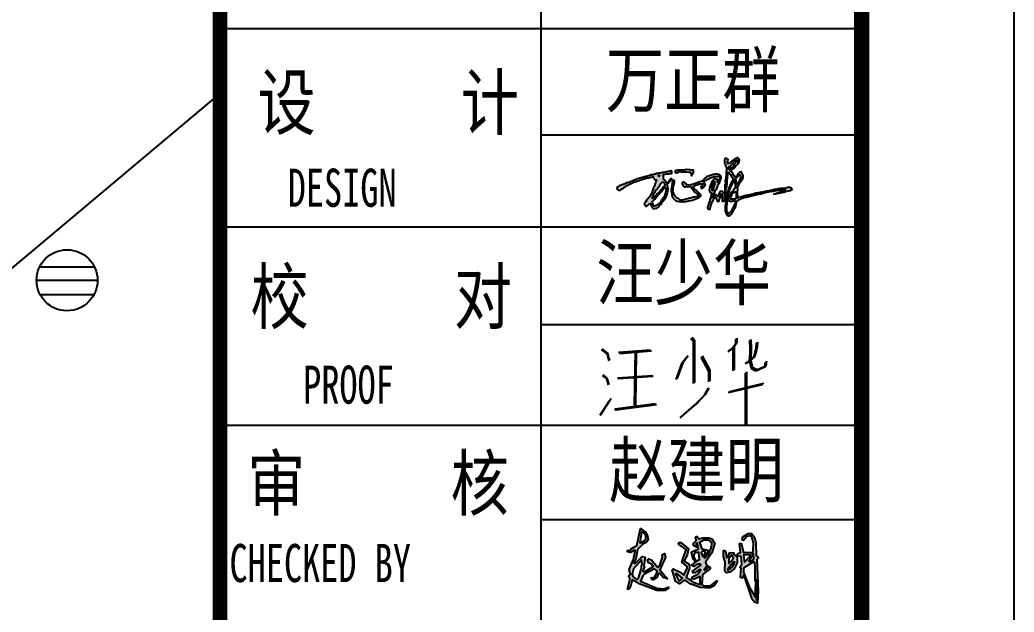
# Model space of a CAD drawing. Extents: x -266287 to 275962, y -324567 to 363765.
# Drawn here: x 243355 to 275962, y 190553 to 209965 of the extents above; entities that cross this region are included whole.
import ezdxf
from ezdxf.enums import TextEntityAlignment as Align

# ---------------------------------------------------------------- set-up
doc = ezdxf.new("R2010")
doc.units = 0
doc.header["$LTSCALE"] = 1000
doc.linetypes.add('LENGSHUI', pattern=[22, 20, -1, 0, -1])
doc.layers.get('0').update_dxf_attribs({"linetype": 'CONTINUOUS'})
for name, color, linetype in [('0-TK', 4, 'CONTINUOUS'), ('00签名', 7, 'LENGSHUI'), ('PUB_TITLE', 4, 'CONTINUOUS'), ('图层1', 251, 'CONTINUOUS')]:
    doc.layers.add(name, color=color, linetype=linetype)
doc.styles.add('-黑体', font='simhei.ttf', dxfattribs={"width": 0.8})

# ---------------------------------------------------------------- blocks, each defined once
blk = doc.blocks.new('gc053')
for p, q in [((-0.901, 0.434), (0.901, 0.434)), ((-1, 0), (1, 0)), ((-0.884, -0.467), (0.884, -0.467))]:
    blk.add_line(p, q)
blk.add_circle((0, 0), 1)
blk = doc.blocks.new('A$C41BB26E9')
for p, q in [((782.5, 752.9), (802.8, 727.4)), ((787.3, 758), (807.6, 732.5)), ((794, 763), (814.2, 737.6)), ((802.8, 727.4), (802.8, 361.9)), ((807.6, 732.5), (807.6, 366.9)), ((814.2, 737.6), (814.2, 372)), ((1167.2, 702.9), (1144.7, 669.7)), ((1172, 708), (1149.4, 674.8)), ((1178.7, 713.1), (1156.1, 679.9)), ((1167.2, 743.3), (1167.2, 702.9)), ((1172, 748.3), (1172, 708)), ((1178.7, 753.4), (1178.7, 713.1)), ((1290.1, 732.4), (1291.6, 663)), ((1294.9, 737.5), (1296.4, 668.1)), ((1301.6, 742.6), (1303, 673.2)), ((1345.4, 709.9), (1343.3, 669.7)), ((1350.1, 715), (1348.1, 674.8)), ((1356.8, 720), (1354.7, 679.8)), ((8.4, 655.9), (60.8, 616.3)), ((11.7, 657.9), (64, 618.3)), ((13.7, 661.4), (66, 621.8)), ((60.8, 616.3), (64.9, 590.8)), ((64, 618.3), (68.1, 592.8)), ((66, 621.8), (70.1, 596.2)), ((158.3, 630.4), (432.3, 650.9)), ((161.6, 631.6), (435.5, 652.1)), ((166, 622.8), (440, 643.3)), ((169.3, 623.9), (443.3, 644.4)), ((300.8, 641.1), (292.8, 177)), ((304, 642.2), (296.1, 178.2)), ((308.5, 633.4), (300.6, 169.4)), ((311.8, 634.6), (303.9, 170.5)), ((881.1, 601), (946.8, 476.2)), ((1144.7, 669.7), (1100.7, 635.3)), ((1149.4, 674.8), (1105.5, 640.4)), ((1156.1, 679.9), (1112.2, 645.5)), ((1144.9, 670.1), (1144.9, 471.6)), ((1149.7, 675.2), (1149.7, 476.7)), ((1156.4, 680.2), (1156.4, 481.7)), ((1290.9, 621), (1285, 563.4)), ((1295.6, 626.1), (1289.7, 568.5)), ((1291.6, 663), (1290.9, 621)), ((1296.4, 668.1), (1295.6, 626.1)), ((1302.3, 631.1), (1296.4, 573.6)), ((1303, 673.2), (1302.3, 631.1)), ((1330.7, 615.1), (1317.4, 580.4)), ((1335.5, 620.1), (1322.2, 585.5)), ((1342.2, 625.2), (1328.9, 590.5)), ((1343.3, 669.7), (1330.7, 615.1)), ((1348.1, 674.8), (1335.5, 620.1)), ((1354.7, 679.8), (1342.2, 625.2)), ((64.9, 590.8), (76.1, 558.1)), ((68.1, 592.8), (79.3, 560.1)), ((70.1, 596.2), (81.3, 563.6)), ((702, 532), (653.4, 398.3)), ((706.8, 537.1), (658.1, 403.4)), ((713.5, 542.1), (664.8, 408.5)), ((748.2, 590.3), (702, 532)), ((753, 595.4), (706.8, 537.1)), ((759.7, 600.5), (713.5, 542.1)), ((869.7, 590.8), (935.4, 466.1)), ((874.4, 595.9), (940.2, 471.1)), ((1273.9, 544.2), (1250.2, 530.9)), ((1278.6, 549.3), (1255, 536)), ((1285.3, 554.4), (1261.7, 541.1)), ((1317.4, 580.4), (1273.9, 544.2)), ((1322.2, 585.5), (1278.6, 549.3)), ((1285, 563.4), (1302, 492.4)), ((1328.9, 590.5), (1285.3, 554.4)), ((1289.7, 568.5), (1306.8, 497.5)), ((1296.4, 573.6), (1313.4, 502.6)), ((1354, 482.8), (1433, 515.3)), ((1421.6, 505.1), (1426.7, 545.7)), ((1426.3, 510.2), (1431.5, 550.8)), ((1433, 515.3), (1438.2, 555.9)), ((17.9, 431.4), (53.6, 401.8)), ((21.1, 433.3), (56.9, 403.7)), ((23.1, 436.8), (58.8, 407.2)), ((150.1, 409.6), (447.6, 431.8)), ((153.4, 410.7), (450.9, 432.9)), ((935.4, 466.1), (935.4, 376.7)), ((940.2, 471.1), (940.2, 381.8)), ((946.8, 476.2), (946.8, 386.9)), ((1251.7, 453), (1252.2, 0)), ((1256.4, 458.1), (1257, 5.1)), ((1263.1, 463.2), (1263.7, 10.2)), ((1302, 492.4), (1342.5, 472.7)), ((1306.8, 497.5), (1347.3, 477.7)), ((1313.4, 502.6), (1354, 482.8)), ((1342.5, 472.7), (1421.6, 505.1)), ((1347.3, 477.7), (1426.3, 510.2)), ((53.6, 401.8), (69, 349.7)), ((56.9, 403.7), (72.2, 351.7)), ((58.8, 407.2), (74.2, 355.1)), ((156, 404.6), (453.5, 426.9)), ((159.3, 405.8), (456.8, 428)), ((1106.3, 283.6), (1399.8, 355.3)), ((1111.1, 288.6), (1404.6, 360.3)), ((1117.8, 293.7), (1411.2, 365.4)), ((900.7, 261.7), (832.5, 191.7)), ((907.4, 266.7), (839.2, 196.8)), ((926.2, 312.4), (895.9, 256.6)), ((931, 317.5), (900.7, 261.7)), ((937.6, 322.5), (907.4, 266.7)), ((0, 89.3), (78.2, 210.8)), ((0.4, 95.1), (94.8, 235.1)), ((3.2, 91.3), (81.4, 212.8)), ((5.2, 94.8), (83.4, 216.3)), ((58.4, 180.4), (73.8, 204.9)), ((61.7, 182.3), (77, 206.8)), ((63.6, 185.8), (79, 210.3)), ((123, 141.9), (475.4, 188.5)), ((126.3, 143), (478.7, 189.7)), ((130.7, 134.2), (483.1, 180.9)), ((134, 135.4), (486.4, 182)), ((827.7, 186.6), (687.4, 67.8)), ((832.5, 191.7), (692.2, 72.9)), ((839.2, 196.8), (698.9, 77.9)), ((895.9, 256.6), (827.7, 186.6))]:
    blk.add_line(p, q)
blk = doc.blocks.new('WZQ')
h = blk.add_hatch(color=256)
h.paths.add_polyline_path([(11296, 18321), (11272, 18339), (11273, 18447), (11289, 18516), (11289, 18568), (11289, 18629), (11283, 18671), (11257, 18685), (11245, 18715), (11245, 18745), (11261, 18767), (11293, 18771), (11349, 18773), (11435, 18791), (11561, 18811), (11689, 18819), (11822, 18829), (11930, 18849), (11992, 18879), (12014, 18944), (12003, 18996), (11994, 19030), (11983, 19051), (11962, 19062), (11912, 19056), (11892, 19049), (11839, 19041), (11790, 19023), (11759, 19017), (11723, 19015), (11670, 19005), (11608, 18994), (11569, 18986), (11530, 18975), (11443, 18958), (11427, 18954), (11386, 18954), (11295, 18936), (11271, 18932), (11185, 18915), (11086, 18898), (11047, 18882), (10977, 18871), (10907, 18860), (10823, 18851), (10717, 18827), (10661, 18801), (10599, 18795), (10557, 18778), (10531, 18769), (10455, 18748), (10386, 18735), (10352, 18727), (10220, 18723), (10188, 18691), (10156, 18687), (9976, 18643), (9864, 18619), (9744, 18595), (9543, 18527), (9327, 18471), (9251, 18447), (9179, 18423), (9047, 18387), (8903, 18335), (8771, 18279), (8682, 18243), (8370, 18105), (8273, 18069), (8111, 18040), (7978, 17955), (7864, 17931), (7723, 17875), (7642, 17846), (7553, 17814), (7488, 17778), (7415, 17729), (7371, 17693), (7294, 17664), (7270, 17604), (7261, 17577), (7268, 17542), (7284, 17516), (7295, 17492), (7317, 17467), (7344, 17448), (7412, 17404), (7468, 17395), (7523, 17404), (7639, 17467), (7711, 17515), (7749, 17540), (7826, 17577), (7867, 17620), (7928, 17657), (8002, 17721), (8056, 17762), (8120, 17791), (8204, 17834), (8280, 17872), (8357, 17917), (8417, 17939), (8546, 17985), (8611, 18021), (8657, 18044), (8765, 18093), (8838, 18128), (8916, 18142), (8992, 18171), (9068, 18202), (9170, 18233), (9246, 18258), (9412, 18333), (9471, 18351), (9562, 18372), (9615, 18385), (9669, 18400), (9745, 18435), (9826, 18448), (9865, 18458), (10017, 18479), (10065, 18496), (10130, 18494), (10162, 18519), (10205, 18535), (10244, 18535), (10340, 18562), (10358, 18568), (10396, 18495), (10411, 18465), (10442, 18423), (10466, 18393), (10478, 18371), (10502, 18345), (10536, 18325), (10589, 18304), (10605, 18299), (10649, 18293), (10668, 18293), (10651, 18221), (10645, 18183), (10633, 18146), (10626, 18118), (10614, 18091), (10602, 18059), (10580, 18011), (10567, 17978), (10536, 17911), (10520, 17864), (10465, 17722), (10431, 17648), (10412, 17581), (10393, 17533), (10372, 17496), (10348, 17421), (10345, 17344), (10340, 17312), (10308, 17253), (10284, 17179), (10249, 17128), (10200, 17049), (10167, 16978), (10134, 16936), (10110, 16894), (10077, 16833), (10049, 16786), (9941, 16654), (9842, 16560), (9753, 16419), (9701, 16330), (9654, 16269), (9645, 16208), (9631, 16147), (9734, 16053), (9800, 16010), (9838, 16034), (9870, 16085), (9936, 16123), (10016, 16203), (10059, 16236), (10124, 16259), (10162, 16259), (10186, 16175), (10214, 16081), (10251, 15996), (10280, 15944), (10331, 15869), (10360, 15836), (10435, 15836), (10468, 15818), (10538, 15808), (10703, 15850), (10778, 15897), (10844, 15959), (10938, 16085), (11065, 16189), (11098, 16236), (11145, 16306), (11173, 16363), (11249, 16476), (11291, 16518), (11385, 16659), (11498, 16837), (11559, 16974), (11620, 17195), (11649, 17275), (11672, 17472), (11672, 17557), (11658, 17674), (11634, 17773), (11611, 17886), (11987, 18332), (11987, 18389), (11926, 18389), (11893, 18337), (11762, 18201), (11710, 18130), (11639, 18069), (11573, 18013), (11545, 18039), (11507, 18108), (11485, 18141), (11430, 18202), (11388, 18251), (11355, 18271), (11309, 18304)])
h.paths.add_polyline_path([(10874, 18586), (10854, 18607), (10839, 18647), (10829, 18673), (10863, 18686), (10905, 18691), (10937, 18667), (10935, 18637), (10927, 18614), (10918, 18593)], flags=16)
h.paths.add_polyline_path([(11115, 18044), (11200, 18096), (11284, 18103), (11327, 18035), (11379, 17934), (11401, 17891), (11405, 17862), (11395, 17810), (11320, 17712), (11255, 17657), (11203, 17576), (11037, 17419), (10998, 17354), (10861, 17211), (10724, 17078), (10665, 17003), (10643, 16974), (10509, 16843), (10444, 16762), (10366, 16687), (10340, 16677), (10324, 16688), (10327, 16707), (10330, 16785), (10362, 16866), (10388, 16928), (10408, 16990), (10454, 17071), (10483, 17153), (10584, 17306), (10626, 17403), (10708, 17472), (10760, 17559), (10812, 17647), (10844, 17664), (10962, 17804), (11063, 17976)], flags=16)
h.paths.add_polyline_path([(11421, 17667), (11439, 17667), (11472, 17601), (11498, 17479), (11491, 17331), (11428, 17110), (11391, 16984), (11299, 16793), (11195, 16623), (11129, 16527), (11051, 16390), (10955, 16317), (10867, 16210), (10701, 16110), (10597, 16040), (10497, 16010), (10427, 16051), (10412, 16103), (10398, 16158), (10350, 16235), (10335, 16306), (10298, 16365), (10346, 16424), (10409, 16516), (10520, 16630), (10612, 16730), (10719, 16852), (10833, 16988), (10926, 17091), (10992, 17147), (11018, 17206), (11133, 17287), (11166, 17372), (11225, 17431), (11273, 17505), (11358, 17586)], flags=16)
h.paths.add_polyline_path([(12180, 17834), (12190, 17952), (12226, 18065), (12244, 18165), (12216, 18281), (12211, 18280), (12111, 18244), (12053, 18136), (12028, 18032), (12028, 17895), (11995, 17812), (11985, 17647), (11954, 17431), (11954, 17318), (11976, 17205), (11995, 17028), (12026, 16806), (12149, 16684), (12235, 16589), (12321, 16525), (12475, 16453), (12602, 16425), (12752, 16412), (12919, 16407), (13006, 16389), (13214, 16425), (13350, 16453), (13454, 16471), (13668, 16525), (13781, 16552), (13926, 16593), (14116, 16693), (14311, 16756), (14425, 16824), (14534, 16915), (14511, 17005), (14398, 17123), (14275, 17232), (14148, 17354), (14080, 17418), (13989, 17486), (13921, 17544), (13813, 17608), (13754, 17608), (13835, 17708), (13985, 17775), (14062, 17839), (14184, 17875), (14348, 17943), (14547, 17952), (14656, 17961), (14724, 17961), (14701, 17902), (14656, 17866), (14606, 17825), (14574, 17771), (14497, 17708), (14484, 17640), (14547, 17581), (14620, 17544), (14683, 17626), (14815, 17717), (14846, 17780), (14887, 17875), (14892, 17961), (14774, 18088), (14715, 18165), (14629, 18188), (14420, 18129), (14252, 18061), (14180, 18043), (13953, 17957), (13872, 17911), (13613, 17852), (13522, 17816), (13445, 17830), (13323, 17862), (13182, 17948), (13124, 18047), (13001, 18097), (12910, 18097), (12897, 18043), (12897, 17948), (12938, 17839), (12974, 17744), (13078, 17703), (13151, 17703), (13223, 17717), (13287, 17712), (13386, 17698), (13495, 17712), (13577, 17708), (13645, 17703), (13677, 17658), (13699, 17558), (13790, 17490), (13876, 17372), (13953, 17268), (14026, 17223), (14107, 17155), (14180, 17110), (14230, 17064), (14284, 16983), (14293, 16915), (14275, 16874), (14062, 16833), (13931, 16801), (13858, 16801), (13677, 16752), (13318, 16652), (13133, 16598), (13051, 16575), (12960, 16543), (12833, 16530), (12752, 16521), (12670, 16589), (12579, 16675), (12471, 16724), (12366, 16811), (12316, 16865), (12212, 17010), (12194, 17046), (12108, 17200), (12094, 17313), (12112, 17467), (12112, 17649), (12144, 17735)])
h.paths.add_polyline_path([(13906, 19102), (13861, 19120), (13760, 19117), (13689, 19138), (13596, 19167), (13519, 19164), (13457, 19161), (13252, 19173), (13165, 19164), (13028, 19141), (12945, 19141), (12853, 19129), (12722, 19126), (12594, 19126), (12529, 19114), (12484, 19099), (12428, 19093), (12359, 19093), (12312, 19079), (12273, 19062), (12290, 18957), (12317, 18896), (12417, 18896), (12484, 18940), (12528, 18962), (12583, 18974), (12667, 19001), (12750, 19001), (12844, 18968), (12966, 18974), (13127, 18974), (13282, 18974), (13476, 18968), (13598, 18968), (13642, 18907), (13670, 18785), (13675, 18691), (13675, 18658), (13682, 18631), (13735, 18667), (13771, 18714), (13795, 18799), (13850, 18852), (13870, 18906), (13882, 19001)])
h.paths.add_polyline_path([(16098, 18038), (16129, 18100), (16150, 18163), (16197, 18303), (16266, 18420), (16256, 18554), (16209, 18671), (16092, 18741), (15931, 18781), (15780, 18771), (15606, 18741), (15495, 18714), (15408, 18694), (15328, 18678), (15247, 18651), (15013, 18580), (14949, 18510), (14852, 18426), (14758, 18346), (14721, 18314), (14717, 18259), (14747, 18229), (14824, 18211), (14884, 18250), (15017, 18293), (15112, 18357), (15202, 18391), (15322, 18469), (15579, 18550), (15656, 18571), (15836, 18576), (15939, 18576), (16051, 18597), (16137, 18567), (16137, 18430), (16094, 18323), (16051, 18156), (15991, 18070), (15939, 18061), (15927, 18134), (15961, 18199), (15978, 18233), (15918, 18314), (15832, 18361), (15742, 18396), (15661, 18374), (15562, 18306), (15519, 18233), (15463, 18113), (15429, 18040), (15377, 17907), (15309, 17779), (15253, 17581), (15232, 17414), (15296, 17213), (15360, 17149), (15450, 17157), (15455, 17114), (15371, 16861), (15356, 16740), (15288, 16589), (15273, 16498), (15227, 16362), (15167, 16203), (15159, 16143), (15106, 16022), (15076, 15871), (15121, 15788), (15250, 15735), (15295, 15818), (15348, 15946), (15371, 16067), (15424, 16234), (15484, 16385), (15560, 16521), (15613, 16627), (15651, 16717), (15711, 16808), (15764, 16838), (15832, 16672), (15870, 16566), (15923, 16453), (16044, 16438), (16089, 16559), (16173, 16732), (16195, 16838), (16271, 17080), (16347, 17080), (16347, 16967), (16339, 16740), (16339, 16619), (16347, 16460), (16452, 16460), (16543, 16483), (16558, 16717), (16558, 16853), (16566, 16929), (16634, 17057), (16672, 17216), (16672, 17299), (16672, 17495), (16725, 17601), (16747, 17745), (16760, 17911), (16769, 18101), (16769, 18261), (16799, 18368), (16803, 18475), (16803, 18572), (16833, 18669), (16818, 18752), (16828, 18927), (16927, 18921), (17067, 18761), (17147, 18621), (17214, 18535), (17257, 18437), (17300, 18370), (17317, 18350), (17317, 18321), (17291, 18255), (17187, 18107), (17111, 18028), (17039, 17854), (16936, 17648), (16881, 17489), (16802, 17216), (16737, 16974), (16706, 16876), (16718, 16832), (16701, 16760), (16690, 16659), (16667, 16570), (16651, 16448), (16645, 16342), (16634, 16237), (16612, 16053), (16606, 15870), (16595, 15736), (16595, 15597), (16601, 15541), (16651, 15469), (16701, 15380), (16745, 15313), (16807, 15219), (16896, 15191), (16985, 15202), (17035, 15241), (17118, 15297), (17180, 15375), (17230, 15491), (17252, 15536), (17308, 15675), (17391, 15792), (17486, 15931), (17519, 16048), (17553, 16181), (17592, 16337), (17619, 16437), (17669, 16509), (17855, 16627), (18010, 16697), (18220, 16760), (18297, 16802), (18444, 16795), (18514, 16837), (18851, 16914), (19140, 16985), (19438, 17056), (19679, 17098), (19955, 17176), (20330, 17247), (20486, 17282), (20706, 17324), (20769, 17324), (20986, 17388), (21315, 17424), (21457, 17459), (21612, 17459), (21789, 17473), (21747, 17402), (21669, 17360), (21485, 17289), (21173, 17183), (21032, 17126), (20805, 17048), (21676, 17218), (21867, 17303), (21952, 17303), (22186, 17367), (22271, 17388), (22370, 17459), (22328, 17565), (22165, 17629), (22087, 17650), (21740, 17551), (21534, 17551), (21363, 17550), (21173, 17508), (20982, 17473), (20840, 17452), (20784, 17445), (20479, 17381), (20238, 17324), (20175, 17324), (19912, 17268), (19792, 17225), (19452, 17169), (19240, 17133), (18978, 17048), (18687, 16999), (18397, 16942), (18198, 16879), (18021, 16829), (17745, 16758), (17667, 16737), (17681, 16886), (17674, 17112), (17674, 17232), (17688, 17480), (17660, 17615), (17653, 17692), (17788, 17870), (17839, 17984), (17902, 18086), (18004, 18228), (18101, 18330), (18152, 18523), (18141, 18652), (18119, 18725), (18079, 18849), (18021, 18944), (17966, 18984), (17915, 18969), (17875, 18951), (17845, 18915), (17718, 18813), (17659, 18736), (17641, 18670), (17520, 18583), (17477, 18513), (17447, 18495), (17414, 18601), (17371, 18674), (17334, 18725), (17298, 18783), (17265, 18842), (17199, 18926), (17141, 18999), (17075, 19053), (17031, 19086), (17130, 19148), (17170, 19199), (17305, 19265), (17407, 19331), (17487, 19407), (17502, 19473), (17737, 19711), (17801, 19871), (17824, 20009), (17812, 20089), (17697, 20181), (17606, 20181), (17525, 20135), (17405, 20072), (17227, 19974), (17066, 19820), (16992, 19745), (16894, 19699), (16825, 19671), (16814, 19825), (16843, 19951), (16871, 20049), (16751, 20146), (16636, 20123), (16579, 20095), (16550, 19986), (16550, 19871), (16556, 19768), (16596, 19665), (16665, 19407), (16705, 19350), (16688, 18776), (16665, 18450), (16613, 18175), (16642, 18008), (16585, 17888), (16585, 17716), (16585, 17493), (16573, 17349), (16533, 17212), (16504, 17143), (16424, 17235), (16378, 17275), (16258, 17315), (16158, 17276), (16110, 17171), (16053, 17114), (16012, 16928), (15988, 16863), (15923, 16936), (15826, 17017), (15745, 16985), (15680, 16928), (15591, 16863), (15542, 16782), (15607, 16985), (15680, 17179), (15729, 17333), (15769, 17406), (15899, 17617), (15972, 17787), (15967, 17855), (16051, 17954)])
h.paths.add_polyline_path([(15710, 17994), (15702, 17894), (15679, 17829), (15663, 17749), (15644, 17676), (15629, 17611), (15602, 17546), (15587, 17499), (15560, 17415), (15475, 17388), (15464, 17434), (15445, 17519), (15445, 17580), (15456, 17626), (15475, 17733), (15491, 17795), (15514, 17860), (15529, 17937), (15548, 17987), (15568, 18036), (15594, 18075), (15629, 18125), (15690, 18155), (15721, 18182), (15721, 18148), (15710, 18063)], flags=16)
h.paths.add_polyline_path([(17009, 17527), (17044, 17615), (17092, 17738), (17229, 18006), (17295, 18137), (17387, 18190), (17422, 18089), (17457, 17997), (17484, 17918), (17501, 17821), (17519, 17729), (17479, 17650), (17378, 17505), (17308, 17400), (17233, 17290), (17136, 17224), (17088, 17123), (17031, 17035), (16996, 16965), (16908, 16846), (16851, 16675), (16899, 16539), (16996, 16451), (17119, 16399), (17211, 16412), (17303, 16442), (17404, 16478), (17494, 16473), (17491, 16427), (17484, 16360), (17456, 16242), (17438, 16161), (17388, 16065), (17301, 15891), (17240, 15786), (17163, 15620), (17108, 15565), (17019, 15493), (16958, 15421), (16903, 15371), (16842, 15421), (16786, 15493), (16759, 15587), (16698, 15681), (16703, 15759), (16723, 16043), (16741, 16166), (16736, 16254), (16789, 16640), (16785, 16754), (16824, 16873), (16824, 16952), (16868, 17119), (16921, 17277), (16961, 17417)], flags=16)
h.paths.add_polyline_path([(16830, 19236), (16863, 19328), (16930, 19391), (17023, 19466), (17086, 19521), (17119, 19567), (17182, 19655), (17283, 19802), (17388, 19852), (17489, 19928), (17556, 19966), (17590, 19987), (17657, 19987), (17657, 19911), (17623, 19840), (17585, 19806), (17510, 19747), (17426, 19672), (17376, 19584), (17338, 19521), (17266, 19441), (17220, 19391), (17166, 19340), (17082, 19299), (17019, 19265), (16947, 19244), (16897, 19215)], flags=16)
h.paths.add_polyline_path([(17237, 17145), (17369, 17220), (17418, 17259), (17497, 17250), (17541, 17237), (17541, 17154), (17558, 17070), (17558, 16987), (17558, 16899), (17558, 16816), (17545, 16767), (17527, 16710), (17484, 16666), (17369, 16640), (17207, 16640), (17088, 16640), (17057, 16684), (17084, 16816), (17119, 16877), (17163, 16965), (17198, 17066)], flags=16)
h.paths.add_polyline_path([(17523, 18232), (17512, 18320), (17559, 18429), (17606, 18501), (17663, 18548), (17751, 18626), (17818, 18693), (17865, 18714), (17937, 18631), (17937, 18522), (17922, 18470), (17911, 18403), (17880, 18310), (17844, 18242), (17808, 18170), (17787, 18097), (17751, 18040), (17673, 17937), (17621, 17905), (17582, 17970), (17595, 18071), (17548, 18180)], flags=16)
for p, q in [((12312, 19079), (12273, 19062)), ((12273, 19062), (12290, 18957)), ((12290, 18957), (12317, 18896)), ((12359, 19093), (12312, 19079)), ((12317, 18896), (12417, 18896)), ((12428, 19093), (12359, 19093)), ((12417, 18896), (12484, 18940)), ((12484, 19099), (12428, 19093)), ((12529, 19114), (12484, 19099)), ((12484, 18940), (12528, 18962)), ((12528, 18962), (12583, 18974)), ((12594, 19126), (12529, 19114)), ((12583, 18974), (12667, 19001)), ((12722, 19126), (12594, 19126)), ((12667, 19001), (12750, 19001)), ((12853, 19129), (12722, 19126)), ((12750, 19001), (12844, 18968)), ((12844, 18968), (12966, 18974)), ((12945, 19141), (12853, 19129)), ((13028, 19141), (12945, 19141)), ((12966, 18974), (13127, 18974)), ((13165, 19164), (13028, 19141)), ((13127, 18974), (13282, 18974)), ((13252, 19173), (13165, 19164)), ((13457, 19161), (13252, 19173)), ((13282, 18974), (13476, 18968)), ((13519, 19164), (13457, 19161)), ((13476, 18968), (13598, 18968)), ((13596, 19167), (13519, 19164)), ((13689, 19138), (13596, 19167)), ((13598, 18968), (13642, 18907)), ((13642, 18907), (13670, 18785)), ((13760, 19117), (13689, 19138)), ((13861, 19120), (13760, 19117)), ((13850, 18852), (13870, 18906)), ((13906, 19102), (13861, 19120)), ((13870, 18906), (13882, 19001)), ((13882, 19001), (13906, 19102)), ((12053, 18136), (12028, 18032)), ((12028, 18032), (12028, 17895)), ((12111, 18244), (12053, 18136)), ((12211, 18280), (12111, 18244)), ((12190, 17952), (12226, 18065)), ((12244, 18165), (12216, 18281)), ((12226, 18065), (12244, 18165)), ((12910, 18097), (12897, 18043)), ((12897, 18043), (12897, 17948)), ((13001, 18097), (12910, 18097)), ((13124, 18047), (13001, 18097)), ((13182, 17948), (13124, 18047)), ((13670, 18785), (13675, 18691)), ((13675, 18691), (13675, 18658)), ((13675, 18658), (13682, 18631)), ((13682, 18631), (13735, 18667)), ((13735, 18667), (13771, 18714)), ((13771, 18714), (13795, 18799)), ((13795, 18799), (13850, 18852)), ((14180, 18043), (13953, 17957)), ((14252, 18061), (14180, 18043)), ((14420, 18129), (14252, 18061)), ((14629, 18188), (14420, 18129)), ((14715, 18165), (14629, 18188)), ((14774, 18088), (14715, 18165)), ((14715, 18165), (14715, 18165)), ((14892, 17961), (14774, 18088)), ((11985, 17647), (11954, 17431)), ((11954, 17431), (11954, 17318)), ((11954, 17318), (11976, 17205)), ((11976, 17205), (11995, 17028)), ((11995, 17812), (11985, 17647)), ((12028, 17895), (11995, 17812)), ((12094, 17313), (12112, 17467)), ((12108, 17200), (12094, 17313)), ((12194, 17046), (12108, 17200)), ((12112, 17649), (12144, 17735)), ((12112, 17467), (12112, 17649)), ((12144, 17735), (12180, 17834)), ((12180, 17834), (12190, 17952)), ((12897, 17948), (12938, 17839)), ((12938, 17839), (12974, 17744)), ((12974, 17744), (13078, 17703)), ((13078, 17703), (13151, 17703)), ((13151, 17703), (13223, 17717)), ((13323, 17862), (13182, 17948)), ((13223, 17717), (13287, 17712)), ((13287, 17712), (13386, 17698)), ((13445, 17830), (13323, 17862)), ((13386, 17698), (13495, 17712)), ((13522, 17816), (13445, 17830)), ((13495, 17712), (13577, 17708)), ((13613, 17852), (13522, 17816)), ((13577, 17708), (13645, 17703)), ((13872, 17911), (13613, 17852)), ((13645, 17703), (13677, 17658)), ((13677, 17658), (13699, 17558)), ((13699, 17558), (13790, 17490)), ((13754, 17608), (13835, 17708)), ((13813, 17608), (13754, 17608)), ((13790, 17490), (13876, 17372)), ((13921, 17544), (13813, 17608)), ((13835, 17708), (13985, 17775)), ((13953, 17957), (13872, 17911)), ((13876, 17372), (13953, 17268)), ((13989, 17486), (13921, 17544)), ((13953, 17268), (14026, 17223)), ((13985, 17775), (14062, 17839)), ((14080, 17418), (13989, 17486)), ((14026, 17223), (14107, 17155)), ((14062, 17839), (14184, 17875)), ((14148, 17354), (14080, 17418)), ((14107, 17155), (14180, 17110)), ((14275, 17232), (14148, 17354)), ((14184, 17875), (14348, 17943)), ((14398, 17123), (14275, 17232)), ((14348, 17943), (14547, 17952)), ((14497, 17708), (14484, 17640)), ((14484, 17640), (14547, 17581)), ((14574, 17771), (14497, 17708)), ((14547, 17952), (14656, 17961)), ((14547, 17581), (14620, 17544)), ((14606, 17825), (14574, 17771)), ((14574, 17771), (14574, 17771)), ((14656, 17866), (14606, 17825)), ((14620, 17544), (14683, 17626)), ((14656, 17961), (14724, 17961)), ((14701, 17902), (14656, 17866)), ((14683, 17626), (14815, 17717)), ((14724, 17961), (14701, 17902)), ((14815, 17717), (14846, 17780)), ((14846, 17780), (14887, 17875)), ((14887, 17875), (14892, 17961)), ((11995, 17028), (12026, 16806)), ((12026, 16806), (12149, 16684)), ((12149, 16684), (12235, 16589)), ((12212, 17010), (12194, 17046)), ((12316, 16865), (12212, 17010)), ((12235, 16589), (12321, 16525)), ((12366, 16811), (12316, 16865)), ((12321, 16525), (12475, 16453)), ((12471, 16724), (12366, 16811)), ((12579, 16675), (12471, 16724)), ((12475, 16453), (12602, 16425)), ((12670, 16589), (12579, 16675)), ((12602, 16425), (12752, 16412)), ((12752, 16521), (12670, 16589)), ((12833, 16530), (12752, 16521)), ((12752, 16412), (12919, 16407)), ((12960, 16543), (12833, 16530)), ((12919, 16407), (13006, 16389)), ((13051, 16575), (12960, 16543)), ((13006, 16389), (13214, 16425)), ((13133, 16598), (13051, 16575)), ((13318, 16652), (13133, 16598)), ((13214, 16425), (13350, 16453)), ((13677, 16752), (13318, 16652)), ((13350, 16453), (13454, 16471)), ((13454, 16471), (13668, 16525)), ((13668, 16525), (13781, 16552)), ((13858, 16801), (13677, 16752)), ((13781, 16552), (13926, 16593)), ((13931, 16801), (13858, 16801)), ((13858, 16801), (13858, 16801)), ((13926, 16593), (14116, 16693)), ((14062, 16833), (13931, 16801)), ((14275, 16874), (14062, 16833)), ((14116, 16693), (14311, 16756)), ((14180, 17110), (14230, 17064)), ((14230, 17064), (14284, 16983)), ((14293, 16915), (14275, 16874)), ((14284, 16983), (14293, 16915)), ((14311, 16756), (14425, 16824)), ((14511, 17005), (14398, 17123)), ((14425, 16824), (14534, 16915)), ((14534, 16915), (14511, 17005))]:
    blk.add_line(p, q)
for points in [[(14721, 18314), (14717, 18259), (14747, 18229), (14824, 18211), (14884, 18250), (15017, 18293), (15112, 18357), (15202, 18391), (15322, 18469), (15579, 18550), (15656, 18571), (15836, 18576), (15939, 18576), (16051, 18597), (16137, 18567), (16137, 18430), (16094, 18323), (16051, 18156), (15991, 18070), (15939, 18061), (15927, 18134), (15961, 18199), (15978, 18233), (15918, 18314), (15832, 18361), (15742, 18396), (15661, 18374), (15562, 18306), (15519, 18233), (15463, 18113), (15429, 18040), (15377, 17907), (15309, 17779), (15253, 17581), (15232, 17414), (15296, 17213), (15360, 17149), (15450, 17157), (15455, 17114), (15371, 16861), (15356, 16740), (15288, 16589), (15273, 16498), (15227, 16362), (15167, 16203), (15159, 16143), (15106, 16022), (15076, 15871), (15121, 15788), (15250, 15735), (15295, 15818), (15348, 15946), (15371, 16067), (15424, 16234), (15484, 16385), (15560, 16521), (15613, 16627), (15651, 16717), (15711, 16808), (15764, 16838), (15832, 16672), (15870, 16566), (15923, 16453), (16044, 16438), (16089, 16559), (16173, 16732), (16195, 16838), (16271, 17080), (16347, 17080), (16347, 16967), (16339, 16740), (16339, 16619), (16347, 16460), (16452, 16460), (16543, 16483), (16543, 16483), (16558, 16717), (16558, 16853), (16566, 16929), (16634, 17057), (16672, 17216), (16672, 17299), (16672, 17495), (16725, 17601), (16747, 17745), (16760, 17911), (16769, 18101), (16769, 18261), (16799, 18368), (16803, 18475), (16803, 18572), (16833, 18669), (16818, 18752), (16828, 18927), (16927, 18921), (17067, 18761), (17147, 18621), (17214, 18535), (17257, 18437), (17300, 18370), (17300, 18370), (17300, 18370), (17317, 18350), (17317, 18321), (17291, 18255), (17187, 18107), (17111, 18028), (17039, 17854), (16936, 17648), (16881, 17489), (16802, 17216), (16737, 16974), (16706, 16876), (16718, 16832), (16701, 16760), (16690, 16659), (16667, 16570), (16651, 16448), (16645, 16342), (16634, 16237), (16612, 16053), (16612, 16053), (16606, 15870), (16595, 15736), (16595, 15597), (16601, 15541), (16651, 15469), (16701, 15380), (16745, 15313), (16807, 15219), (16896, 15191), (16985, 15202), (17035, 15241), (17118, 15297), (17180, 15375), (17230, 15491), (17252, 15536), (17308, 15675), (17391, 15792), (17486, 15931), (17519, 16048), (17553, 16181), (17592, 16337), (17619, 16437), (17669, 16509), (17855, 16627), (18010, 16697), (18220, 16760), (18297, 16802), (18444, 16795), (18514, 16837), (18851, 16914), (19140, 16985), (19438, 17056), (19679, 17098), (19955, 17176), (20330, 17247), (20486, 17282), (20706, 17324), (20769, 17324), (20986, 17388), (21315, 17424), (21457, 17459), (21612, 17459), (21612, 17459), (21789, 17473), (21789, 17473), (21789, 17473), (21747, 17402), (21669, 17360), (21485, 17289), (21173, 17183), (21032, 17126), (20805, 17048), (20805, 17048), (21676, 17218), (21867, 17303), (21952, 17303), (22186, 17367), (22271, 17388), (22370, 17459), (22328, 17565), (22328, 17565), (22165, 17629), (22087, 17650), (21740, 17551), (21534, 17551), (21363, 17550), (21173, 17508), (20982, 17473), (20840, 17452), (20784, 17445), (20479, 17381), (20238, 17324), (20175, 17324), (19912, 17268), (19792, 17225), (19452, 17169), (19240, 17133), (18978, 17048), (18687, 16999), (18397, 16942), (18198, 16879), (18021, 16829), (17745, 16758), (17667, 16737), (17681, 16886), (17674, 17112), (17674, 17232), (17688, 17480), (17660, 17615), (17653, 17692), (17788, 17870), (17839, 17984), (17902, 18086), (18004, 18228), (18101, 18330), (18152, 18523), (18141, 18652), (18119, 18725), (18079, 18849), (18021, 18944), (17966, 18984), (17915, 18969), (17875, 18951), (17845, 18915), (17718, 18813), (17659, 18736), (17641, 18670), (17520, 18583), (17477, 18513), (17447, 18495), (17414, 18601), (17371, 18674), (17334, 18725), (17298, 18783), (17265, 18842), (17199, 18926), (17141, 18999), (17075, 19053), (17031, 19086), (17130, 19148), (17170, 19199), (17305, 19265), (17407, 19331), (17487, 19407), (17502, 19473), (17737, 19711), (17801, 19871), (17824, 20009), (17812, 20089), (17697, 20181), (17606, 20181), (17525, 20135), (17405, 20072), (17227, 19974), (17066, 19820), (16992, 19745), (16894, 19699), (16825, 19671), (16814, 19825), (16843, 19951), (16871, 20049), (16751, 20146), (16636, 20123), (16579, 20095), (16550, 19986), (16550, 19871), (16556, 19768), (16596, 19665), (16665, 19407), (16705, 19350), (16688, 18776), (16665, 18450), (16613, 18175), (16642, 18008), (16585, 17888), (16585, 17716), (16585, 17493), (16573, 17349), (16533, 17212), (16504, 17143), (16424, 17235), (16378, 17275), (16258, 17315), (16158, 17276), (16110, 17171), (16053, 17114), (16012, 16928), (15988, 16863), (15923, 16936), (15923, 16936), (15826, 17017), (15745, 16985), (15680, 16928), (15591, 16863), (15542, 16782), (15607, 16985), (15680, 17179), (15729, 17333), (15769, 17406), (15899, 17617), (15972, 17787), (15967, 17855), (16051, 17954), (16098, 18038), (16129, 18100), (16150, 18163), (16197, 18303), (16266, 18420), (16256, 18554), (16209, 18671), (16092, 18741), (15931, 18781), (15780, 18771), (15606, 18741), (15495, 18714), (15408, 18694), (15328, 18678), (15247, 18651), (15013, 18580), (14949, 18510), (14852, 18426), (14758, 18346), (14721, 18314)], [(16830, 19236), (16863, 19328), (16930, 19391), (17023, 19466), (17086, 19521), (17119, 19567), (17182, 19655), (17283, 19802), (17388, 19852), (17489, 19928), (17556, 19966), (17590, 19987), (17657, 19987), (17657, 19911), (17623, 19840), (17585, 19806), (17510, 19747), (17426, 19672), (17376, 19584), (17338, 19521), (17266, 19441), (17220, 19391), (17166, 19340), (17082, 19299), (17019, 19265), (16947, 19244), (16897, 19215), (16830, 19236)], [(7261, 17577), (7268, 17542), (7284, 17516), (7295, 17492), (7317, 17467), (7344, 17448), (7412, 17404), (7468, 17395), (7523, 17404), (7639, 17467), (7711, 17515), (7749, 17540), (7826, 17577), (7867, 17620), (7928, 17657), (8002, 17721), (8056, 17762), (8120, 17791), (8204, 17834), (8280, 17872), (8357, 17917), (8417, 17939), (8546, 17985), (8611, 18021), (8657, 18044), (8765, 18093), (8838, 18128), (8916, 18142), (8992, 18171), (9068, 18202), (9170, 18233), (9246, 18258), (9412, 18333), (9471, 18351), (9562, 18372), (9615, 18385), (9669, 18400), (9745, 18435), (9826, 18448), (9865, 18458), (10017, 18479), (10065, 18496), (10130, 18494), (10162, 18519), (10205, 18535), (10244, 18535), (10340, 18562), (10358, 18568), (10396, 18495), (10411, 18465), (10442, 18423), (10466, 18393), (10478, 18371), (10502, 18345), (10536, 18325), (10589, 18304), (10605, 18299), (10649, 18293), (10668, 18293), (10651, 18221), (10645, 18183), (10633, 18146), (10626, 18118), (10614, 18091), (10602, 18059), (10580, 18011), (10567, 17978), (10536, 17911), (10520, 17864), (10465, 17722), (10431, 17648), (10412, 17581), (10393, 17533), (10372, 17496), (10348, 17421), (10345, 17344), (10340, 17312), (10308, 17253), (10284, 17179), (10249, 17128), (10200, 17049), (10167, 16978), (10134, 16936), (10110, 16894), (10077, 16833), (10049, 16786), (9941, 16654), (9842, 16560), (9753, 16419), (9701, 16330), (9654, 16269), (9645, 16208), (9631, 16147), (9734, 16053), (9800, 16010), (9838, 16034), (9870, 16085), (9936, 16123), (10016, 16203), (10059, 16236), (10124, 16259), (10162, 16259), (10186, 16175), (10214, 16081), (10251, 15996), (10280, 15944), (10331, 15869), (10360, 15836), (10435, 15836), (10468, 15818), (10538, 15808), (10703, 15850), (10778, 15897), (10844, 15959), (10938, 16085), (11065, 16189), (11098, 16236), (11145, 16306), (11173, 16363), (11249, 16476), (11291, 16518), (11385, 16659), (11498, 16837), (11559, 16974), (11620, 17195), (11649, 17275), (11672, 17472), (11672, 17557), (11658, 17674), (11634, 17773), (11611, 17886), (11987, 18332), (11987, 18389), (11926, 18389), (11893, 18337), (11762, 18201), (11710, 18130), (11710, 18130), (11639, 18069), (11573, 18013), (11545, 18039), (11507, 18108), (11485, 18141), (11430, 18202), (11388, 18251), (11355, 18271), (11309, 18304), (11296, 18321), (11272, 18339), (11273, 18447), (11289, 18516), (11289, 18568), (11289, 18629), (11283, 18671), (11257, 18685), (11245, 18715), (11245, 18745), (11261, 18767), (11293, 18771), (11349, 18773), (11435, 18791), (11561, 18811), (11689, 18819), (11689, 18819), (11822, 18829), (11930, 18849), (11992, 18879), (12014, 18944), (12003, 18996), (11994, 19030), (11983, 19051), (11962, 19062), (11912, 19056), (11892, 19049), (11839, 19041), (11790, 19023), (11759, 19017), (11723, 19015), (11670, 19005), (11608, 18994), (11569, 18986), (11530, 18975), (11443, 18958), (11427, 18954), (11386, 18954), (11295, 18936), (11271, 18932), (11185, 18915), (11086, 18898), (11047, 18882), (10977, 18871), (10907, 18860), (10823, 18851), (10717, 18827), (10661, 18801), (10599, 18795), (10557, 18778), (10531, 18769), (10455, 18748), (10386, 18735), (10352, 18727), (10220, 18723), (10188, 18691), (10156, 18687), (9976, 18643), (9864, 18619), (9744, 18595), (9543, 18527), (9327, 18471), (9251, 18447), (9179, 18423), (9047, 18387), (8903, 18335), (8771, 18279), (8682, 18243), (8370, 18105), (8273, 18069), (8273, 18069), (8111, 18040), (7978, 17955), (7864, 17931), (7723, 17875), (7642, 17846), (7553, 17814), (7488, 17778), (7415, 17729), (7371, 17693), (7294, 17664), (7270, 17604), (7261, 17577)], [(10327, 16707), (10330, 16785), (10362, 16866), (10388, 16928), (10408, 16990), (10454, 17071), (10483, 17153), (10584, 17306), (10626, 17403), (10708, 17472), (10760, 17559), (10812, 17647), (10844, 17664), (10962, 17804), (11063, 17976), (11115, 18044), (11200, 18096), (11284, 18103), (11327, 18035), (11379, 17934), (11401, 17891), (11405, 17862), (11395, 17810), (11320, 17712), (11255, 17657), (11203, 17576), (11037, 17419), (10998, 17354), (10861, 17211), (10724, 17078), (10665, 17003), (10643, 16974), (10509, 16843), (10444, 16762), (10366, 16687), (10340, 16677), (10324, 16688), (10327, 16707)], [(10829, 18673), (10863, 18686), (10905, 18691), (10905, 18691), (10937, 18667), (10935, 18637), (10927, 18614), (10918, 18593), (10918, 18593), (10874, 18586), (10854, 18607), (10839, 18647), (10829, 18673)], [(15690, 18155), (15629, 18125), (15594, 18075), (15568, 18036), (15548, 17987), (15529, 17937), (15514, 17860), (15491, 17795), (15475, 17733), (15456, 17626), (15445, 17580), (15445, 17519), (15464, 17434), (15475, 17388), (15560, 17415), (15560, 17415), (15587, 17499), (15602, 17546), (15629, 17611), (15644, 17676), (15663, 17749), (15679, 17829), (15702, 17894), (15710, 17994), (15710, 18063), (15721, 18148), (15721, 18182), (15690, 18155)], [(17494, 16473), (17404, 16478), (17303, 16442), (17211, 16412), (17119, 16399), (16996, 16451), (16899, 16539), (16851, 16675), (16908, 16846), (16996, 16965), (17031, 17035), (17088, 17123), (17136, 17224), (17233, 17290), (17308, 17400), (17378, 17505), (17479, 17650), (17519, 17729), (17501, 17821), (17484, 17918), (17457, 17997), (17422, 18089), (17387, 18190), (17387, 18190), (17295, 18137), (17229, 18006), (17092, 17738), (17044, 17615), (17009, 17527), (16961, 17417), (16921, 17277), (16868, 17119), (16824, 16952), (16824, 16873), (16785, 16754), (16789, 16640), (16736, 16254), (16741, 16166), (16723, 16043), (16703, 15759), (16698, 15681), (16759, 15587), (16786, 15493), (16842, 15421), (16842, 15421), (16903, 15371), (16958, 15421), (17019, 15493), (17108, 15565), (17163, 15620), (17240, 15786), (17301, 15891), (17388, 16065), (17438, 16161), (17456, 16242), (17484, 16360), (17491, 16427), (17494, 16473)], [(17512, 18320), (17559, 18429), (17606, 18501), (17663, 18548), (17751, 18626), (17818, 18693), (17865, 18714), (17865, 18714), (17937, 18631), (17937, 18631), (17937, 18522), (17922, 18470), (17911, 18403), (17880, 18310), (17844, 18242), (17808, 18170), (17787, 18097), (17751, 18040), (17751, 18040), (17673, 17937), (17673, 17937), (17621, 17905), (17582, 17970), (17595, 18071), (17548, 18180), (17523, 18232), (17512, 18320), (17512, 18320)], [(10298, 16365), (10346, 16424), (10409, 16516), (10520, 16630), (10612, 16730), (10719, 16852), (10833, 16988), (10926, 17091), (10992, 17147), (11018, 17206), (11133, 17287), (11166, 17372), (11225, 17431), (11273, 17505), (11358, 17586), (11421, 17667), (11439, 17667), (11472, 17601), (11498, 17479), (11491, 17331), (11428, 17110), (11391, 16984), (11299, 16793), (11195, 16623), (11129, 16527), (11051, 16390), (10955, 16317), (10867, 16210), (10701, 16110), (10597, 16040), (10497, 16010), (10427, 16051), (10412, 16103), (10398, 16158), (10350, 16235), (10335, 16306), (10298, 16365)], [(17418, 17259), (17497, 17250), (17541, 17237), (17541, 17154), (17558, 17070), (17558, 16987), (17558, 16899), (17558, 16816), (17545, 16767), (17527, 16710), (17484, 16666), (17369, 16640), (17207, 16640), (17088, 16640), (17057, 16684), (17084, 16816), (17119, 16877), (17163, 16965), (17198, 17066), (17237, 17145), (17369, 17220), (17418, 17259)]]:
    blk.add_lwpolyline(points)

msp = doc.modelspace()

# ---------------------------------------------------------------- hatches: boundary and pattern name
at = {"layer": '00签名', "linetype": 'Continuous'}
h = msp.add_hatch(color=256, dxfattribs=at)
h.paths.add_polyline_path([(263782.60835, 192780.10689), (263897.80835, 192837.70689), (263955.40259, 192914.51073), (263936.20452, 193048.90881), (263878.60451, 193164.10881), (263705.80451, 193298.50689), (263590.60451, 192741.71073), (263398.60643, 192626.51073), (263360.20451, 192568.91073), (263283.40643, 192568.91073), (263283.40643, 192530.50881), (263379.40835, 192511.31073), (263494.60835, 192588.10881), (263533.00451, 192568.91073), (263475.40451, 192280.91073), (263341.00643, 191954.50881), (263379.40835, 191781.70881), (263321.80259, 191743.30689), (263321.80259, 191704.91073), (263360.20451, 191666.50881), (263360.20451, 191608.90881), (263283.40643, 191301.71073), (263321.80259, 191301.71073), (263379.40835, 191397.70689), (263437.00259, 191608.90881), (263667.40835, 191474.51073), (264243.40835, 191263.30881), (264512.20451, 191263.30881), (264627.40451, 191340.10689), (264627.40451, 191378.50881), (264493.00643, 191320.90881), (264243.40835, 191340.10689), (263705.80451, 191570.50689), (263782.60835, 191743.30689), (263840.20259, 191800.90689), (264166.60451, 191973.70689), (264262.60643, 191896.90881), (264185.80259, 191724.10881), (264128.20835, 191666.50881), (264070.60259, 191685.70689), (264070.60259, 191647.31073), (264128.20835, 191608.90881), (264243.40835, 191685.70689), (264301.00259, 191820.11073), (264339.40451, 191820.11073), (264454.60451, 191685.70689), (264589.00835, 191647.31073), (264339.40451, 191935.31073), (264531.40259, 192357.70881), (264493.00643, 192472.90881), (264416.20259, 192434.50689), (264435.40643, 192357.70881), (264339.40451, 192088.90689), (264281.80451, 192012.10881), (264070.60259, 192261.70689), (263974.60643, 192300.10881), (263936.20452, 192261.70689), (263974.60643, 192165.71073), (264070.60259, 192127.30881), (264128.20835, 192050.51073), (263840.20259, 191877.71073), (263782.60835, 191896.90881), (263840.20259, 192050.51073), (263821.00451, 192069.70881), (263859.40643, 192357.70881), (263763.40451, 192376.90689), (263533.00451, 192146.50689), (263494.60835, 192165.71073), (263552.20835, 192300.10881), (263609.80835, 192607.30689)])
h.paths.add_polyline_path([(263686.60643, 192837.70689), (263744.20643, 193164.10881), (263782.60835, 193183.30689), (263878.60451, 193068.10689), (263878.60451, 192933.70881), (263859.40643, 192914.51073), (263725.00835, 192818.50881)], flags=16)
h.paths.add_polyline_path([(263744.20643, 192261.70689), (263763.40451, 192108.11073), (263744.20643, 192088.90689), (263744.20643, 191992.91073), (263648.20451, 191666.50881), (263590.60451, 191608.90881), (263456.20643, 191724.10881), (263437.00259, 191800.90689), (263475.40451, 191973.70689)], flags=16)
h = msp.add_hatch(color=256, dxfattribs=at)
h.paths.add_polyline_path([(266048.20643, 192952.90689), (265952.20451, 192991.30881), (265760.20643, 192991.30881), (265625.80259, 192952.90689), (265568.20835, 193029.71073), (265529.80643, 193029.71073), (265510.60259, 192972.11073), (265549.00451, 192914.51073), (265433.80451, 192799.31073), (265453.00835, 192722.50689), (265549.00451, 192684.11073), (265529.80643, 192799.31073), (265568.20835, 192818.50881), (265606.60451, 192626.51073), (265395.40259, 192530.50881), (265376.20452, 192492.10689), (265433.80451, 192280.91073), (265510.60259, 192184.90881), (265395.40259, 192088.90689), (265453.00835, 192050.51073), (265568.20835, 192127.30881), (265664.20451, 192127.30881), (265683.40835, 192088.90689), (265414.60643, 191896.90881), (265433.80451, 191839.30881), (265491.40451, 191839.30881), (265645.00643, 191954.50881), (265683.40835, 191935.31073), (265587.40643, 191800.90689), (265414.60643, 191704.91073), (265376.20452, 191647.31073), (265472.20643, 191628.10689), (265664.20451, 191724.10881), (265664.20451, 191455.30689), (265433.80451, 191532.11073), (265203.40451, 191685.70689), (265318.60451, 191992.91073), (265318.60451, 192088.90689), (265280.20259, 192146.50689), (265145.80451, 192223.31073), (265241.80644, 192434.50689), (265280.20259, 192626.51073), (265030.60451, 192837.70689), (264973.00451, 192837.70689), (264953.80644, 192780.10689), (265203.40451, 192607.30689), (265069.00643, 192184.90881), (265241.80644, 192050.51073), (265241.80644, 191992.91073), (265126.60643, 191762.51073), (264992.20835, 191877.71073), (264781.00643, 191973.70689), (264742.60451, 191935.31073), (264857.80451, 191570.50689), (264992.20835, 191474.51073), (265165.00835, 191608.90881), (265337.80835, 191474.51073), (265664.20451, 191359.31073), (265971.40259, 191340.10689), (266125.00451, 191416.91073), (266221.00643, 191551.30881), (266221.00643, 191589.71073), (266009.80451, 191416.91073), (265798.60835, 191416.91073), (265721.80451, 191455.30689), (265741.00259, 191781.70881), (265990.60643, 191973.70689), (265990.60643, 192012.10881), (265875.40643, 192088.90689), (265837.00451, 192184.90881), (266048.20643, 192492.10689), (266144.20835, 192799.31073)])
h.paths.add_polyline_path([(265645.00643, 192837.70689), (265779.40451, 192914.51073), (265952.20451, 192914.51073), (266048.20643, 192837.70689), (266048.20643, 192722.50689), (266029.00835, 192703.30881), (266029.00835, 192645.70881), (265933.00643, 192434.50689), (265817.80643, 192319.30689), (265798.60835, 192338.51073), (265913.80835, 192511.31073), (265913.80835, 192588.10881), (265721.80451, 192626.51073)], flags=16)
h.paths.add_polyline_path([(265625.80259, 192511.31073), (265645.00643, 192280.91073), (265625.80259, 192261.70689), (265529.80643, 192223.31073), (265453.00835, 192338.51073), (265453.00835, 192434.50689), (265510.60259, 192511.31073)], flags=16)
h.paths.add_polyline_path([(265741.00259, 192549.70689), (265817.80643, 192549.70689), (265837.00451, 192492.10689), (265817.80643, 192472.90881), (265741.00259, 192376.90689), (265702.60643, 192511.31073)], flags=16)
h.paths.add_polyline_path([(265875.40643, 192050.51073), (265913.80835, 192012.10881), (265894.60451, 191973.70689), (265817.80643, 191916.10689), (265798.60835, 191935.31073)], flags=16)
h.paths.add_polyline_path([(264896.20643, 191820.11073), (265088.20451, 191666.50881), (265069.00643, 191647.31073), (264973.00451, 191570.50689), (264857.80451, 191800.90689)], flags=16)
h.paths.add_polyline_path([(267008.20835, 192799.31073), (266950.60259, 192799.31073), (266989.00451, 192511.31073), (266912.20643, 192472.90881), (266854.60643, 192376.90689), (266777.80835, 192434.50689), (266758.60451, 192492.10689), (266643.40451, 192511.31073), (266585.80451, 192376.90689), (266528.20451, 192338.51073), (266509.00643, 192511.31073), (266470.60451, 192568.91073), (266432.20835, 192568.91073), (266432.20835, 192376.90689), (266489.80835, 192184.90881), (266470.60451, 191896.90881), (266528.20451, 191839.30881), (266643.40451, 191858.50689), (266777.80835, 191973.70689), (266873.80451, 192165.71073), (266873.80451, 192357.70881), (266912.20643, 192396.11073), (267008.20835, 192376.90689), (267027.40643, 192108.11073), (266969.80643, 192031.30689), (267008.20835, 191992.91073), (266989.00451, 191685.70689), (267046.60451, 191666.50881), (267085.00643, 191762.51073), (267123.40835, 191724.10881), (267373.00643, 190975.30881), (267449.80451, 190879.30689), (267545.80643, 190840.91073), (267565.00451, 191244.11073), (267526.60259, 192280.91073), (267565.00451, 192319.30689), (267565.00451, 192357.70881), (267507.40451, 192396.11073), (267488.20643, 192818.50881), (267449.80451, 193010.50689), (267353.80835, 193125.70689), (267238.60835, 193125.70689), (267065.80259, 193029.71073), (267046.60451, 192914.51073), (267085.00643, 192895.30689), (267200.20643, 193029.71073), (267315.40643, 193048.90881), (267373.00643, 192991.30881), (267411.40259, 192799.31073), (267392.20451, 192453.71073), (267315.40643, 192511.31073), (267085.00643, 192511.31073)])
h.paths.add_polyline_path([(267104.20451, 192434.50689), (267315.40643, 192415.30881), (267296.20259, 192376.90689), (267123.40835, 192184.90881), (267085.00643, 192415.30881)], flags=16)
h.paths.add_polyline_path([(266758.60451, 192319.30689), (266739.40643, 192280.91073), (266605.00835, 192146.50689), (266605.00835, 192300.10881), (266701.00451, 192434.50689)], flags=16)
h.paths.add_polyline_path([(267411.40259, 192453.71073), (267430.60643, 192300.10881), (267411.40259, 192280.91073), (267296.20259, 192204.10689), (267257.80643, 192223.31073)], flags=16)
h.paths.add_polyline_path([(266797.00643, 192184.90881), (266777.80835, 192146.50689), (266739.40643, 192050.51073), (266585.80451, 191916.10689), (266566.60643, 191954.50881), (266758.60451, 192204.10689)], flags=16)
h.paths.add_polyline_path([(267411.40259, 192204.10689), (267449.80451, 192184.90881), (267469.00835, 192069.70881), (267469.00835, 191570.50689), (267507.40451, 191608.90881), (267526.60259, 191589.71073), (267526.60259, 190956.11073), (267507.40451, 190936.90689), (267488.20643, 191512.90689), (267469.00835, 191052.10689), (267277.00451, 191378.50881), (267085.00643, 191858.50689), (267085.00643, 191992.91073)], flags=16)

# ---------------------------------------------------------------- linework, layer by layer
at = {"layer": '0-TK', "const_width": 479.95426}
msp.add_lwpolyline([(249914.28571, 158765.05878), (249914.28571, 358765.05878)], dxfattribs=at)
at = {"layer": '00签名', "linetype": 'Continuous'}
for points in [[(264627.40451, 191378.50881), (264627.40451, 191340.10689), (264512.20451, 191263.30881), (264243.40835, 191263.30881), (263667.40835, 191474.51073), (263437.00259, 191608.90881), (263379.40835, 191397.70689), (263321.80259, 191301.71073), (263283.40643, 191301.71073), (263360.20451, 191608.90881), (263360.20451, 191666.50881), (263321.80259, 191704.91073), (263321.80259, 191743.30689), (263379.40835, 191781.70881), (263341.00643, 191954.50881), (263475.40451, 192280.91073), (263533.00451, 192568.91073), (263494.60835, 192588.10881), (263379.40835, 192511.31073), (263283.40643, 192530.50881), (263283.40643, 192568.91073), (263360.20451, 192568.91073), (263398.60643, 192626.51073), (263590.60451, 192741.71073), (263705.80451, 193298.50689), (263878.60451, 193164.10881), (263936.20452, 193048.90881), (263955.40259, 192914.51073), (263897.80835, 192837.70689), (263782.60835, 192780.10689), (263609.80835, 192607.30689), (263552.20835, 192300.10881), (263494.60835, 192165.71073), (263533.00451, 192146.50689), (263763.40451, 192376.90689), (263859.40643, 192357.70881), (263821.00451, 192069.70881), (263840.20259, 192050.51073), (263782.60835, 191896.90881), (263840.20259, 191877.71073), (264128.20835, 192050.51073), (264070.60259, 192127.30881), (263974.60643, 192165.71073), (263936.20452, 192261.70689), (263974.60643, 192300.10881), (264070.60259, 192261.70689), (264281.80451, 192012.10881), (264339.40451, 192088.90689), (264435.40643, 192357.70881), (264416.20259, 192434.50689), (264493.00643, 192472.90881), (264531.40259, 192357.70881), (264339.40451, 191935.31073), (264589.00835, 191647.31073), (264454.60451, 191685.70689), (264339.40451, 191820.11073), (264301.00259, 191820.11073), (264243.40835, 191685.70689), (264128.20835, 191608.90881), (264070.60259, 191647.31073), (264070.60259, 191685.70689), (264128.20835, 191666.50881), (264185.80259, 191724.10881), (264262.60643, 191896.90881), (264166.60451, 191973.70689), (263840.20259, 191800.90689), (263782.60835, 191743.30689), (263705.80451, 191570.50689), (264243.40835, 191340.10689), (264493.00643, 191320.90881), (264627.40451, 191378.50881)], [(263859.40643, 192914.51073), (263878.60451, 192933.70881), (263878.60451, 193068.10689), (263782.60835, 193183.30689), (263744.20643, 193164.10881), (263686.60643, 192837.70689), (263725.00835, 192818.50881), (263859.40643, 192914.51073)], [(266221.00643, 191589.71073), (266221.00643, 191551.30881), (266125.00451, 191416.91073), (265971.40259, 191340.10689), (265664.20451, 191359.31073), (265337.80835, 191474.51073), (265165.00835, 191608.90881), (264992.20835, 191474.51073), (264857.80451, 191570.50689), (264742.60451, 191935.31073), (264781.00643, 191973.70689), (264992.20835, 191877.71073), (265126.60643, 191762.51073), (265241.80644, 191992.91073), (265241.80644, 192050.51073), (265069.00643, 192184.90881), (265203.40451, 192607.30689), (264953.80644, 192780.10689), (264973.00451, 192837.70689), (265030.60451, 192837.70689), (265280.20259, 192626.51073), (265241.80644, 192434.50689), (265145.80451, 192223.31073), (265280.20259, 192146.50689), (265318.60451, 192088.90689), (265318.60451, 191992.91073), (265203.40451, 191685.70689), (265433.80451, 191532.11073), (265664.20451, 191455.30689), (265664.20451, 191724.10881), (265472.20643, 191628.10689), (265376.20452, 191647.31073), (265414.60643, 191704.91073), (265587.40643, 191800.90689), (265683.40835, 191935.31073), (265645.00643, 191954.50881), (265491.40451, 191839.30881), (265433.80451, 191839.30881), (265414.60643, 191896.90881), (265683.40835, 192088.90689), (265664.20451, 192127.30881), (265568.20835, 192127.30881), (265453.00835, 192050.51073), (265395.40259, 192088.90689), (265510.60259, 192184.90881), (265433.80451, 192280.91073), (265376.20452, 192492.10689), (265395.40259, 192530.50881), (265606.60451, 192626.51073), (265568.20835, 192818.50881), (265529.80643, 192799.31073), (265549.00451, 192684.11073), (265453.00835, 192722.50689), (265433.80451, 192799.31073), (265549.00451, 192914.51073), (265510.60259, 192972.11073), (265529.80643, 193029.71073), (265568.20835, 193029.71073), (265625.80259, 192952.90689), (265760.20643, 192991.30881), (265952.20451, 192991.30881), (266048.20643, 192952.90689), (266144.20835, 192799.31073), (266048.20643, 192492.10689), (265837.00451, 192184.90881), (265875.40643, 192088.90689), (265990.60643, 192012.10881), (265990.60643, 191973.70689), (265741.00259, 191781.70881), (265721.80451, 191455.30689), (265798.60835, 191416.91073), (266009.80451, 191416.91073), (266221.00643, 191589.71073)], [(267565.00451, 192357.70881), (267565.00451, 192319.30689), (267526.60259, 192280.91073), (267565.00451, 191244.11073), (267545.80643, 190840.91073), (267449.80451, 190879.30689), (267373.00643, 190975.30881), (267123.40835, 191724.10881), (267085.00643, 191762.51073), (267046.60451, 191666.50881), (266989.00451, 191685.70689), (267008.20835, 191992.91073), (266969.80643, 192031.30689), (267027.40643, 192108.11073), (267008.20835, 192376.90689), (266912.20643, 192396.11073), (266873.80451, 192357.70881), (266873.80451, 192165.71073), (266777.80835, 191973.70689), (266643.40451, 191858.50689), (266528.20451, 191839.30881), (266470.60451, 191896.90881), (266489.80835, 192184.90881), (266432.20835, 192376.90689), (266432.20835, 192568.91073), (266470.60451, 192568.91073), (266509.00643, 192511.31073), (266528.20451, 192338.51073), (266585.80451, 192376.90689), (266643.40451, 192511.31073), (266758.60451, 192492.10689), (266777.80835, 192434.50689), (266854.60643, 192376.90689), (266912.20643, 192472.90881), (266989.00451, 192511.31073), (266950.60259, 192799.31073), (267008.20835, 192799.31073), (267085.00643, 192511.31073), (267315.40643, 192511.31073), (267392.20451, 192453.71073), (267411.40259, 192799.31073), (267373.00643, 192991.30881), (267315.40643, 193048.90881), (267200.20643, 193029.71073), (267085.00643, 192895.30689), (267046.60451, 192914.51073), (267065.80259, 193029.71073), (267238.60835, 193125.70689), (267353.80835, 193125.70689), (267449.80451, 193010.50689), (267488.20643, 192818.50881), (267507.40451, 192396.11073), (267565.00451, 192357.70881)], [(266029.00835, 192703.30881), (266048.20643, 192722.50689), (266048.20643, 192837.70689), (265952.20451, 192914.51073), (265779.40451, 192914.51073), (265645.00643, 192837.70689), (265721.80451, 192626.51073), (265913.80835, 192588.10881), (265913.80835, 192511.31073), (265798.60835, 192338.51073), (265817.80643, 192319.30689), (265933.00643, 192434.50689), (266029.00835, 192645.70881), (266029.00835, 192703.30881)], [(265625.80259, 192261.70689), (265645.00643, 192280.91073), (265625.80259, 192511.31073), (265510.60259, 192511.31073), (265453.00835, 192434.50689), (265453.00835, 192338.51073), (265529.80643, 192223.31073), (265625.80259, 192261.70689)], [(265817.80643, 192472.90881), (265837.00451, 192492.10689), (265817.80643, 192549.70689), (265741.00259, 192549.70689), (265702.60643, 192511.31073), (265741.00259, 192376.90689), (265817.80643, 192472.90881)], [(266739.40643, 192280.91073), (266758.60451, 192319.30689), (266701.00451, 192434.50689), (266605.00835, 192300.10881), (266605.00835, 192146.50689), (266739.40643, 192280.91073)], [(267296.20259, 192376.90689), (267315.40643, 192415.30881), (267104.20451, 192434.50689), (267085.00643, 192415.30881), (267123.40835, 192184.90881), (267296.20259, 192376.90689)], [(267411.40259, 192280.91073), (267430.60643, 192300.10881), (267411.40259, 192453.71073), (267257.80643, 192223.31073), (267296.20259, 192204.10689), (267411.40259, 192280.91073)], [(263744.20643, 192088.90689), (263763.40451, 192108.11073), (263744.20643, 192261.70689), (263475.40451, 191973.70689), (263437.00259, 191800.90689), (263456.20643, 191724.10881), (263590.60451, 191608.90881), (263648.20451, 191666.50881), (263744.20643, 191992.91073), (263744.20643, 192088.90689)], [(265894.60451, 191973.70689), (265913.80835, 192012.10881), (265875.40643, 192050.51073), (265798.60835, 191935.31073), (265817.80643, 191916.10689), (265894.60451, 191973.70689)], [(266777.80835, 192146.50689), (266797.00643, 192184.90881), (266758.60451, 192204.10689), (266566.60643, 191954.50881), (266585.80451, 191916.10689), (266739.40643, 192050.51073), (266777.80835, 192146.50689)], [(267507.40451, 190936.90689), (267526.60259, 190956.11073), (267526.60259, 191589.71073), (267507.40451, 191608.90881), (267469.00835, 191570.50689), (267469.00835, 192069.70881), (267449.80451, 192184.90881), (267411.40259, 192204.10689), (267085.00643, 191992.91073), (267085.00643, 191858.50689), (267277.00451, 191378.50881), (267469.00835, 191052.10689), (267488.20643, 191512.90689), (267507.40451, 190936.90689)], [(265069.00643, 191647.31073), (265088.20451, 191666.50881), (264896.20643, 191820.11073), (264857.80451, 191800.90689), (264973.00451, 191570.50689), (265069.00643, 191647.31073)]]:
    msp.add_lwpolyline(points, dxfattribs=at)
at = {"layer": 'PUB_TITLE'}
for p, q in [((260437.92282, 222685.71996), (260437.92282, 158765.05878)), ((249914.28571, 209685.71996), (270961.55994, 209685.71996)), ((260437.92282, 206200.24918), (270961.55994, 206200.24918)), ((249914.28571, 203185.71996), (270961.55994, 203185.71996)), ((260437.92282, 199977.0766), (270961.55994, 199977.0766)), ((249914.28571, 196685.71996), (270961.55994, 196685.71996)), ((260437.92282, 193589.36713), (270961.55994, 193589.36713))]:
    msp.add_line(p, q, dxfattribs=at)
at = {"layer": 'PUB_TITLE', "color": 7}
msp.add_lwpolyline([(-21038.44006, 153765.05878), (275961.55994, 153765.05878), (275961.55994, 363765.05878), (-21038.44006, 363765.05878)], close=True, dxfattribs=at)
at = {"layer": 'PUB_TITLE', "const_width": 500}
msp.add_lwpolyline([(-8538.44006, 158765.05878), (270961.55994, 158765.05878), (270961.55994, 358765.05878), (-8538.44006, 358765.05878)], close=True, dxfattribs=at)
at = {"layer": '图层1', "linetype": 'Continuous', "elevation": 89496.37701, "flags": 128}
msp.add_lwpolyline([(249914.28571, 207552.80322), (206106.40305, 170808.727), (167248.30305, 217269.127), (232303.30305, 271834.327), (249914.28571, 250777.88578)], dxfattribs=at)

# ---------------------------------------------------------------- block references
for name, p, xscale, yscale, zscale in [('WZQ', (260174.35249, 197768.09946), 0.3801600000588223, 0.3801600000588223, 0.3801600000879262), ('A$C41BB26E9', (262386.30557, 196668.73383), 3.800000000046566, 3.800000000046566, 3.8)]:
    msp.add_blockref(name, p, dxfattribs=dict(xscale=xscale, yscale=yscale, zscale=zscale))
at = {"layer": '图层1', "linetype": 'Continuous', "xscale": 1000, "yscale": 1000, "zscale": 1000}
msp.add_blockref('gc053', (244902.30305, 201431.727, 181173.97701), dxfattribs=at)

# ---------------------------------------------------------------- texts
at = {"style": '-黑体'}
for s, height, width, p in [('万正群', 1750, 0.8, (262573.36637, 208003.55249, 0.71586)), ('设     计', 1750, 0.8, (251143.53054, 207263.44513)), ('DESIGN', 1250, 0.7, (252138.31264, 204463.71196)), ('汪少华', 1750, 0.8, (262255.47428, 201678.83241, 0.71586)), ('校     对', 1750, 0.8, (250917.84241, 200894.83381)), ('PROOF', 1250, 0.7, (252644.25975, 198008.8163)), ('赵建明', 1750, 0.8, (262680.9039, 195208.14457, 0.71586)), ('审     核', 1750, 0.8, (250808.43361, 194778.32334)), ('CHECKED BY', 1250, 0.7, (250228.67276, 192162.02516))]:
    msp.add_text(s, height=height, dxfattribs=dict(at, width=width)).set_placement(p, align=Align.MIDDLE_LEFT)

doc.saveas('drawing.dxf')
